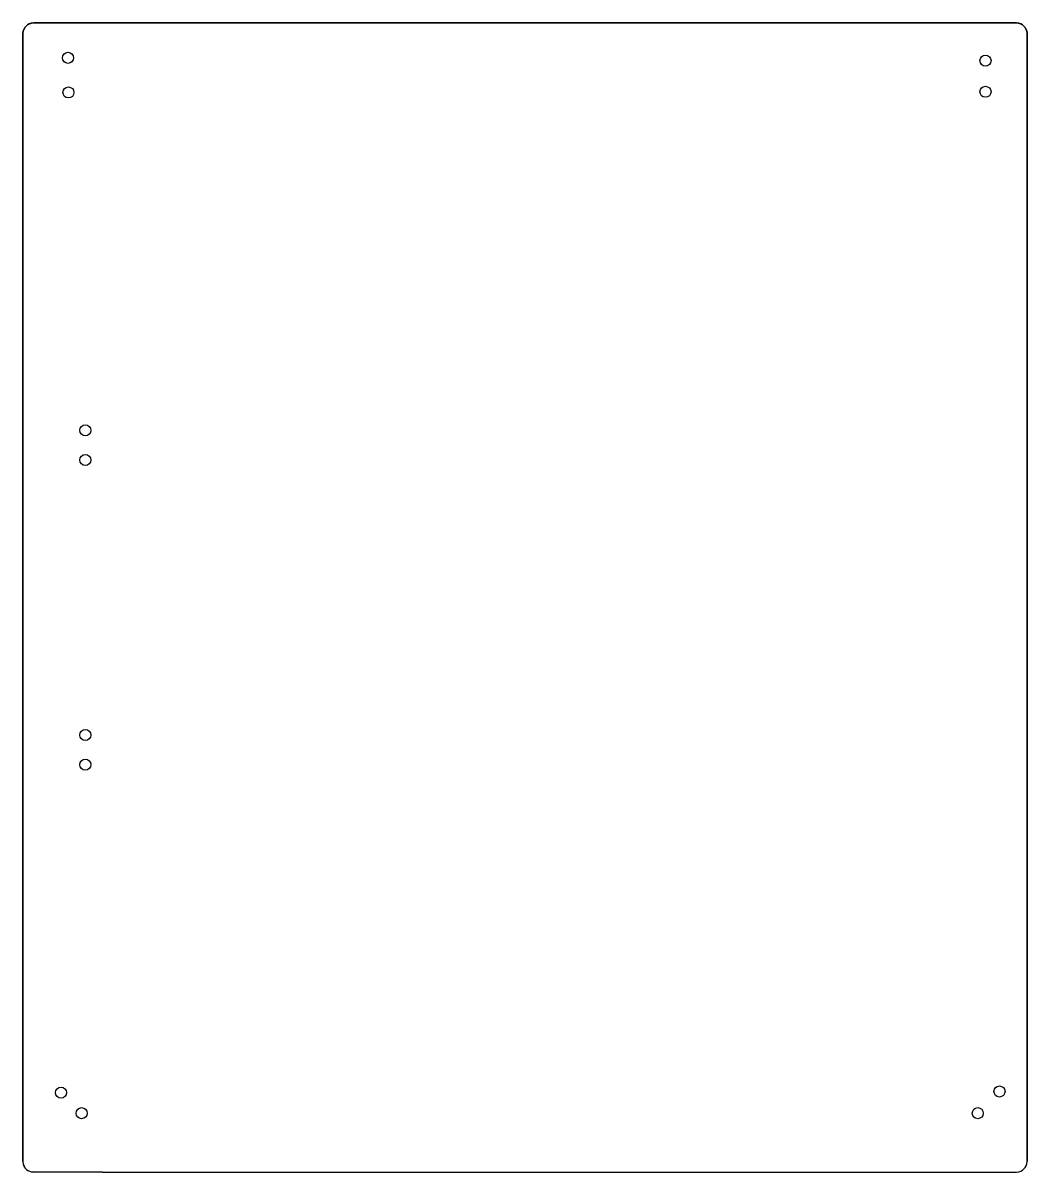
# Model space of a CAD drawing. Header units: millimetres. Extents: x -146 to 144, y -206 to 126.
import ezdxf

# ---------------------------------------------------------------- set-up
doc = ezdxf.new("R2010")
doc.units = ezdxf.units.MM
doc.layers.get('0').update_dxf_attribs({"linetype": 'CONTINUOUS'})

msp = doc.modelspace()

# ---------------------------------------------------------------- linework, layer by layer
for p, q in [((-146, 123), (-146, -203)), ((141, 126), (-143, 126)), ((144, -203), (144, 123)), ((-143.65, -205.93), (-123, -205.93)), ((-143.65, -205.93), (-123, -205.93)), ((-123, -205.93), (-123, -206)), ((-123, -205.93), (-123, -206)), ((-123, -206), (123, -206)), ((-123, -206), (123, -206)), ((123, -206), (141, -206)), ((123, -206), (141, -206))]:
    msp.add_line(p, q)
msp.add_lwpolyline([(144, -203), (144, 123, 0.414214), (141, 126), (-143, 126, 0.414214), (-146, 123), (-146, -203), (-146, 123, -0.414214), (-143, 126), (141, 126, -0.414214), (144, 123)], format="xyb", close=True)
for centre in [(-133, 115.93), (-133, 115.93), (-133, 115.93), (132, 115.12), (132, 115.12), (132, 115.12), (-132.87, 105.93), (-132.87, 105.93), (-132.87, 105.93), (132, 106.12), (132, 106.12), (132, 106.12), (-128, 8.31), (-128, 8.31), (-128, 8.31), (-128, -0.25), (-128, -0.25), (-128, -0.25), (-128, -79.75), (-128, -79.75), (-128, -79.75), (-128, -88.31), (-128, -88.31), (-128, -88.31), (-135, -183.07), (-135, -183.07), (-135, -183.07), (136.05, -182.73), (136.05, -182.73), (136.05, -182.73), (-129.07, -189), (-129.07, -189), (-129.07, -189), (129.78, -189), (129.78, -189), (129.78, -189)]:
    msp.add_circle(centre, 1.6)
for centre, start, end in [((-143, 123), 90, 180), ((141, 123), 0, 90), ((-143, -203), 180, 257.441), ((-143, -203), 180, 257.441), ((-143, -203), 180, 282.5582), ((141, -203), 270, 360), ((141, -203), 270, 360)]:
    msp.add_arc(centre, 3, start, end)

doc.saveas('drawing.dxf')
